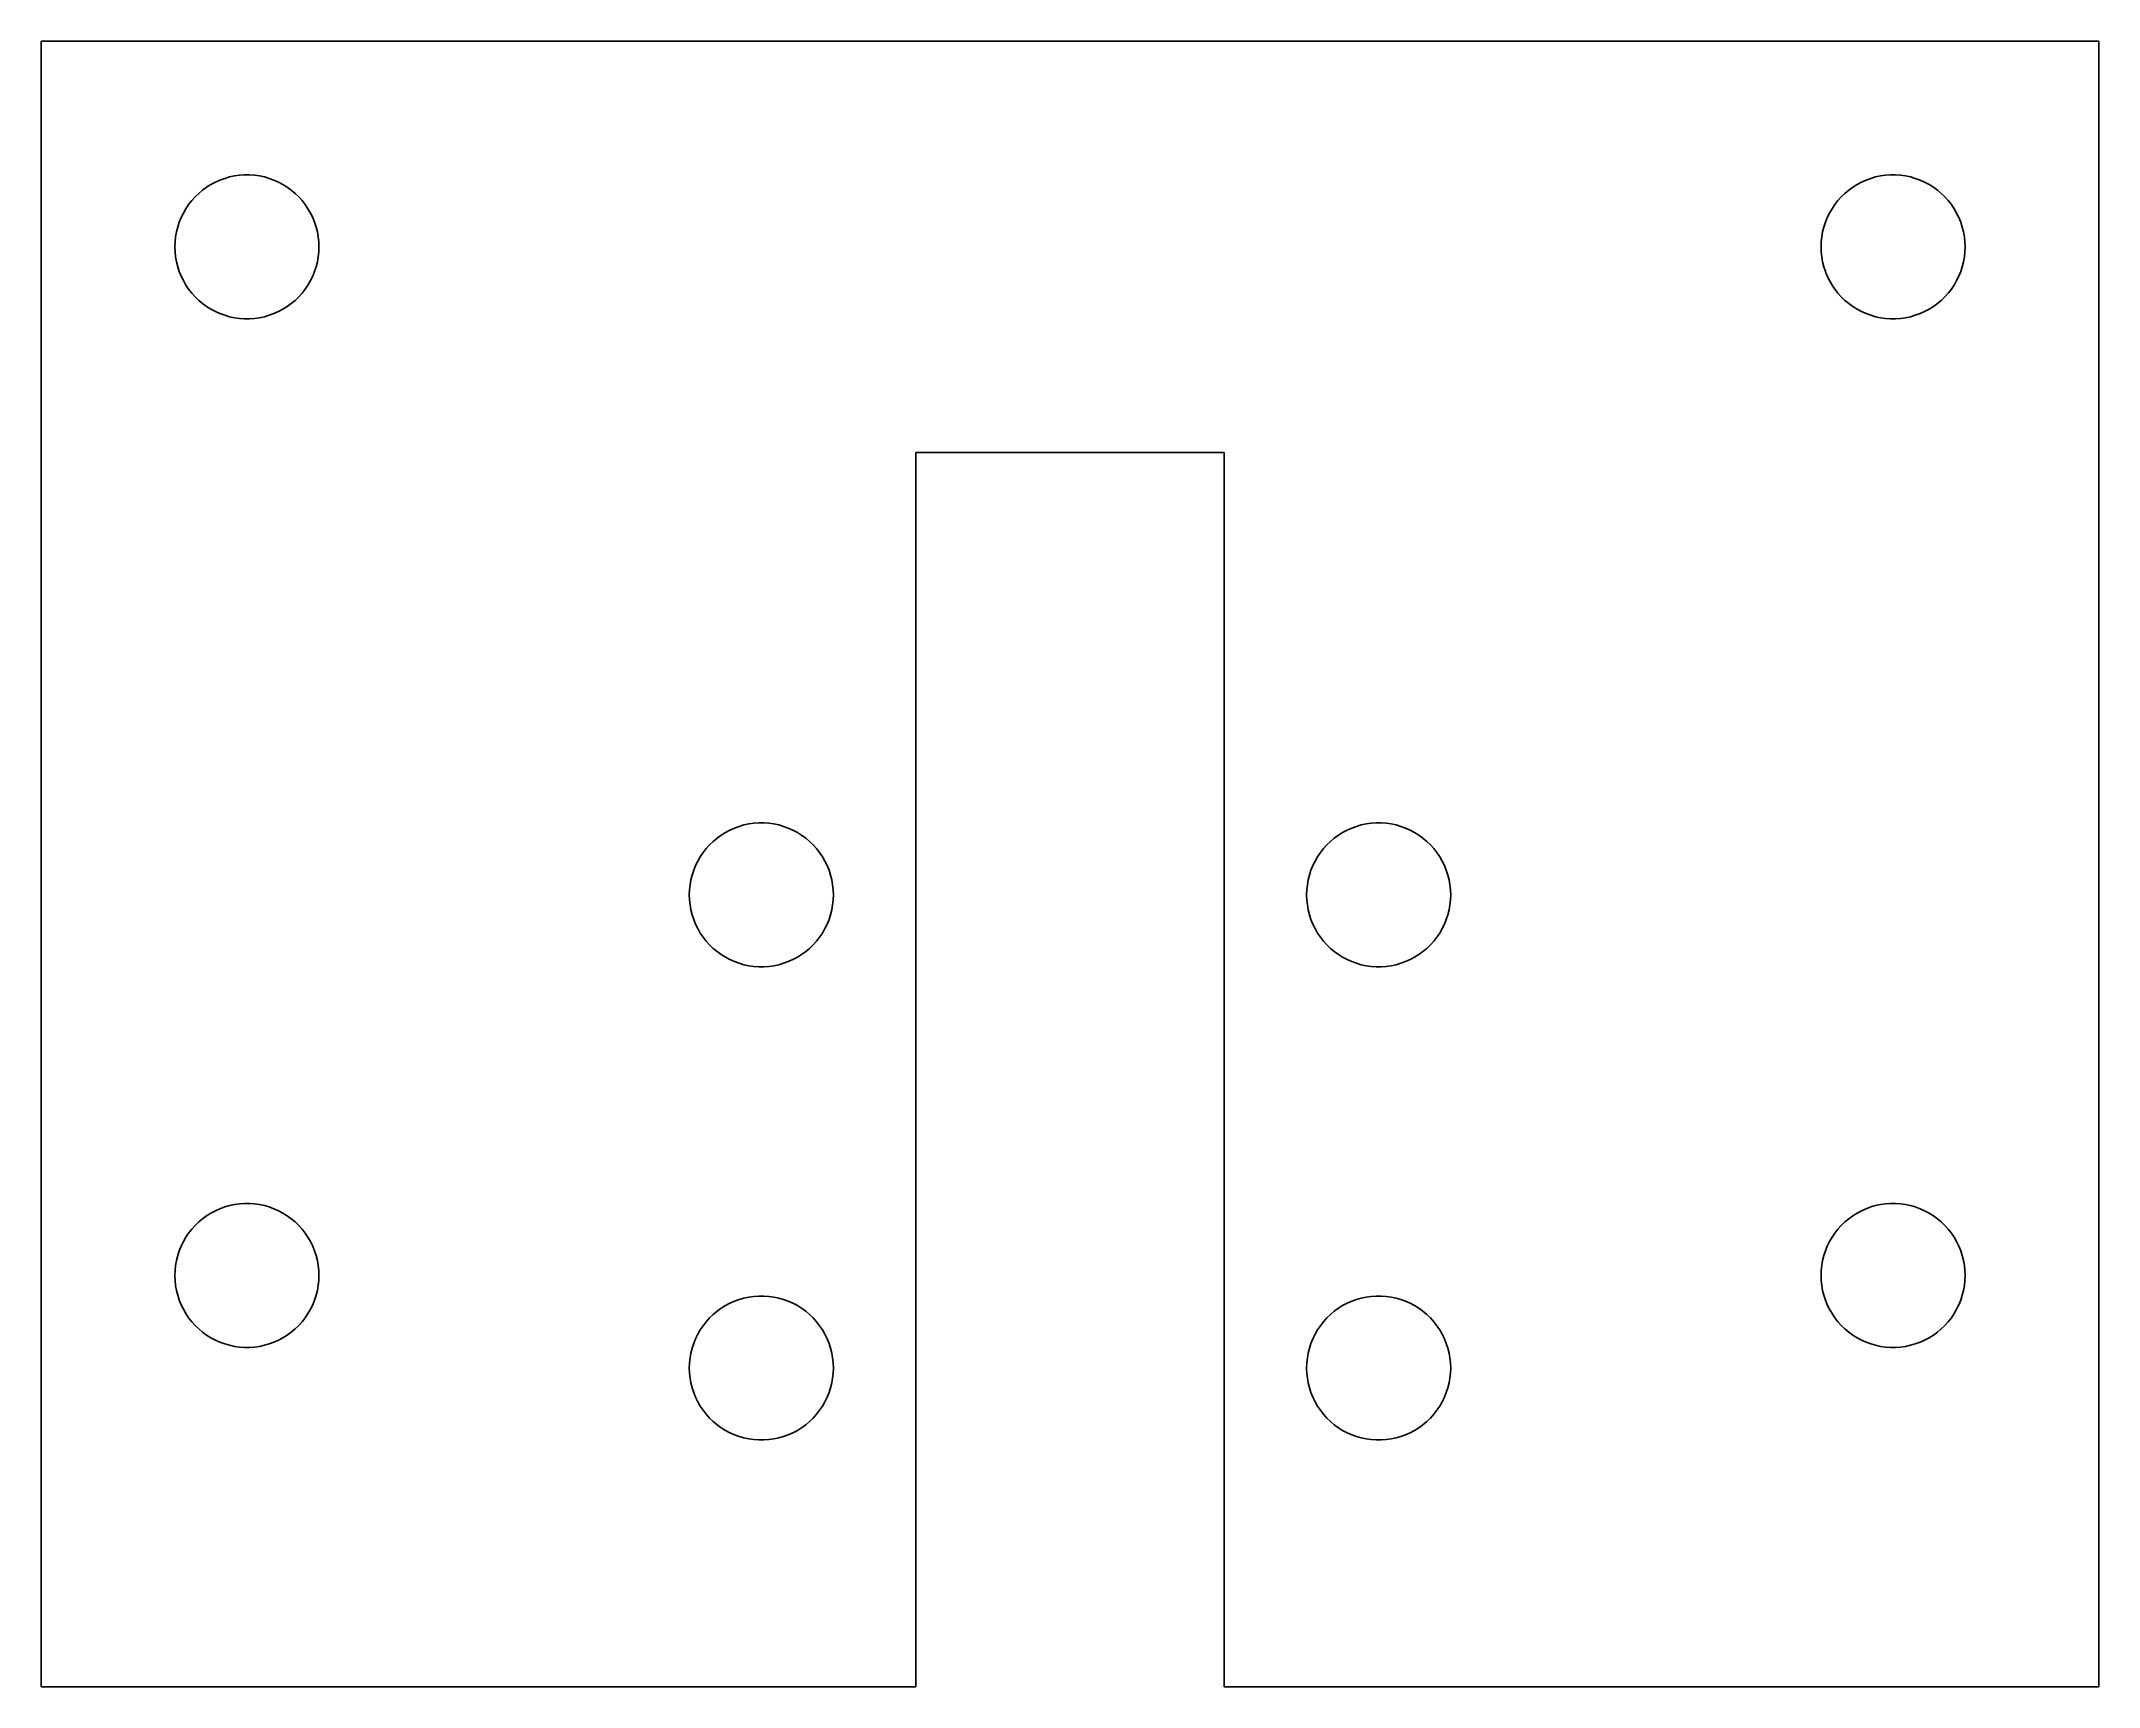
# Model space of a CAD drawing. Header units: metres. Extents: x -50 to 50, y -40 to 40.
import ezdxf

# ---------------------------------------------------------------- set-up
doc = ezdxf.new("R2010")
doc.units = ezdxf.units.M

msp = doc.modelspace()

# ---------------------------------------------------------------- linework, layer by layer
for p, q in [((50, 40), (-50, 40)), ((-50, 40), (-50, -40)), ((50, -40), (50, 40)), ((-41.9572, 32.9016), (-41.75, 33.0311)), ((-41.75, 33.0311), (-41.5343, 33.1458)), ((-41.5343, 33.1458), (-41.3111, 33.2451)), ((-41.3111, 33.2451), (-41.0816, 33.3287)), ((-41.0816, 33.3287), (-40.8467, 33.396)), ((-40.8467, 33.396), (-40.6078, 33.4468)), ((-40.6078, 33.4468), (-40.3658, 33.4808)), ((-40.3658, 33.4808), (-40.1221, 33.4979)), ((-40.1221, 33.4979), (-39.8778, 33.4979)), ((-39.8778, 33.4979), (-39.6341, 33.4808)), ((-39.6341, 33.4808), (-39.3922, 33.4468)), ((-39.3922, 33.4468), (-39.1533, 33.396)), ((-39.1533, 33.396), (-38.9184, 33.3287)), ((-38.9184, 33.3287), (-38.6889, 33.2451)), ((-38.6889, 33.2451), (-38.4657, 33.1458)), ((-38.4657, 33.1458), (-38.25, 33.0311)), ((-38.25, 33.0311), (-38.0428, 32.9016)), ((38.0428, 32.9016), (38.25, 33.0311)), ((38.25, 33.0311), (38.4657, 33.1458)), ((38.4657, 33.1458), (38.6889, 33.2451)), ((38.6889, 33.2451), (38.9184, 33.3287)), ((38.9184, 33.3287), (39.1533, 33.396)), ((39.1533, 33.396), (39.3922, 33.4468)), ((39.3922, 33.4468), (39.6341, 33.4808)), ((39.6341, 33.4808), (39.8778, 33.4979)), ((39.8778, 33.4979), (40.1221, 33.4979)), ((40.1221, 33.4979), (40.3658, 33.4808)), ((40.3658, 33.4808), (40.6078, 33.4468)), ((40.6078, 33.4468), (40.8467, 33.396)), ((40.8467, 33.396), (41.0816, 33.3287)), ((41.0816, 33.3287), (41.3111, 33.2451)), ((41.3111, 33.2451), (41.5343, 33.1458)), ((41.5343, 33.1458), (41.75, 33.0311)), ((41.75, 33.0311), (41.9572, 32.9016)), ((-42.9682, 31.8547), (-42.8316, 32.0572)), ((-42.8316, 32.0572), (-42.6812, 32.2498)), ((-42.6812, 32.2498), (-42.5177, 32.4313)), ((-42.5177, 32.4313), (-42.3419, 32.601)), ((-42.3419, 32.601), (-42.1548, 32.758)), ((-42.1548, 32.758), (-41.9572, 32.9016)), ((-38.0428, 32.9016), (-37.8452, 32.758)), ((-37.8452, 32.758), (-37.658, 32.601)), ((-37.658, 32.601), (-37.4823, 32.4313)), ((-37.4823, 32.4313), (-37.3188, 32.2498)), ((-37.3188, 32.2498), (-37.1684, 32.0572)), ((-37.1684, 32.0572), (-37.0318, 31.8547)), ((37.0318, 31.8547), (37.1684, 32.0572)), ((37.1684, 32.0572), (37.3188, 32.2498)), ((37.3188, 32.2498), (37.4823, 32.4313)), ((37.4823, 32.4313), (37.658, 32.601)), ((37.658, 32.601), (37.8452, 32.758)), ((37.8452, 32.758), (38.0428, 32.9016)), ((41.9572, 32.9016), (42.1548, 32.758)), ((42.1548, 32.758), (42.3419, 32.601)), ((42.3419, 32.601), (42.5177, 32.4313)), ((42.5177, 32.4313), (42.6812, 32.2498)), ((42.6812, 32.2498), (42.8316, 32.0572)), ((42.8316, 32.0572), (42.9682, 31.8547)), ((-43.3644, 30.9647), (-43.2889, 31.1971)), ((-43.2889, 31.1971), (-43.1974, 31.4236)), ((-43.1974, 31.4236), (-43.0903, 31.6431)), ((-43.0903, 31.6431), (-42.9682, 31.8547)), ((-37.0318, 31.8547), (-36.9097, 31.6431)), ((-36.9097, 31.6431), (-36.8026, 31.4236)), ((-36.8026, 31.4236), (-36.7111, 31.1971)), ((-36.7111, 31.1971), (-36.6356, 30.9647)), ((36.6356, 30.9647), (36.7111, 31.1971)), ((36.7111, 31.1971), (36.8026, 31.4236)), ((36.8026, 31.4236), (36.9097, 31.6431)), ((36.9097, 31.6431), (37.0318, 31.8547)), ((42.9682, 31.8547), (43.0903, 31.6431)), ((43.0903, 31.6431), (43.1974, 31.4236)), ((43.1974, 31.4236), (43.2889, 31.1971)), ((43.2889, 31.1971), (43.3644, 30.9647)), ((-43.5, 30), (-43.4915, 30.2441)), ((-43.4915, 29.7558), (-43.5, 30)), ((-43.4915, 30.2441), (-43.4659, 30.4871)), ((-43.4659, 30.4871), (-43.4235, 30.7277)), ((-43.4235, 30.7277), (-43.3644, 30.9647)), ((-36.6356, 30.9647), (-36.5765, 30.7277)), ((-36.5765, 30.7277), (-36.5341, 30.4871)), ((-36.5341, 30.4871), (-36.5085, 30.2441)), ((-36.5085, 30.2441), (-36.5, 30)), ((-36.5, 30), (-36.5085, 29.7558)), ((36.5, 30), (36.5085, 30.2441)), ((36.5085, 29.7558), (36.5, 30)), ((36.5085, 30.2441), (36.5341, 30.4871)), ((36.5341, 30.4871), (36.5765, 30.7277)), ((36.5765, 30.7277), (36.6356, 30.9647)), ((43.3644, 30.9647), (43.4235, 30.7277)), ((43.4235, 30.7277), (43.4659, 30.4871)), ((43.4659, 30.4871), (43.4915, 30.2441)), ((43.4915, 30.2441), (43.5, 30)), ((43.5, 30), (43.4915, 29.7558)), ((-43.4659, 29.5129), (-43.4915, 29.7558)), ((-43.4235, 29.2723), (-43.4659, 29.5129)), ((-43.3644, 29.0353), (-43.4235, 29.2723)), ((-43.2889, 28.8029), (-43.3644, 29.0353)), ((-36.6356, 29.0353), (-36.7111, 28.8029)), ((-36.5765, 29.2723), (-36.6356, 29.0353)), ((-36.5341, 29.5129), (-36.5765, 29.2723)), ((-36.5085, 29.7558), (-36.5341, 29.5129)), ((36.5341, 29.5129), (36.5085, 29.7558)), ((36.5765, 29.2723), (36.5341, 29.5129)), ((36.6356, 29.0353), (36.5765, 29.2723)), ((36.7111, 28.8029), (36.6356, 29.0353)), ((43.3644, 29.0353), (43.2889, 28.8029)), ((43.4235, 29.2723), (43.3644, 29.0353)), ((43.4659, 29.5129), (43.4235, 29.2723)), ((43.4915, 29.7558), (43.4659, 29.5129)), ((-43.1974, 28.5764), (-43.2889, 28.8029)), ((-43.0903, 28.3568), (-43.1974, 28.5764)), ((-42.9682, 28.1453), (-43.0903, 28.3568)), ((-42.8316, 27.9427), (-42.9682, 28.1453)), ((-37.0318, 28.1453), (-37.1684, 27.9427)), ((-36.9097, 28.3568), (-37.0318, 28.1453)), ((-36.8026, 28.5764), (-36.9097, 28.3568)), ((-36.7111, 28.8029), (-36.8026, 28.5764)), ((36.8026, 28.5764), (36.7111, 28.8029)), ((36.9097, 28.3568), (36.8026, 28.5764)), ((37.0318, 28.1453), (36.9097, 28.3568)), ((37.1684, 27.9427), (37.0318, 28.1453)), ((42.9682, 28.1453), (42.8316, 27.9427)), ((43.0903, 28.3568), (42.9682, 28.1453)), ((43.1974, 28.5764), (43.0903, 28.3568)), ((43.2889, 28.8029), (43.1974, 28.5764)), ((-42.6812, 27.7502), (-42.8316, 27.9427)), ((-42.5177, 27.5687), (-42.6812, 27.7502)), ((-42.3419, 27.399), (-42.5177, 27.5687)), ((-42.1548, 27.242), (-42.3419, 27.399)), ((-41.9572, 27.0984), (-42.1548, 27.242)), ((-41.75, 26.9689), (-41.9572, 27.0984)), ((-38.0428, 27.0984), (-38.25, 26.9689)), ((-37.8452, 27.242), (-38.0428, 27.0984)), ((-37.658, 27.399), (-37.8452, 27.242)), ((-37.4823, 27.5687), (-37.658, 27.399)), ((-37.3188, 27.7502), (-37.4823, 27.5687)), ((-37.1684, 27.9427), (-37.3188, 27.7502)), ((37.3188, 27.7502), (37.1684, 27.9427)), ((37.4823, 27.5687), (37.3188, 27.7502)), ((37.658, 27.399), (37.4823, 27.5687)), ((37.8452, 27.242), (37.658, 27.399)), ((38.0428, 27.0984), (37.8452, 27.242)), ((38.25, 26.9689), (38.0428, 27.0984)), ((41.9572, 27.0984), (41.75, 26.9689)), ((42.1548, 27.242), (41.9572, 27.0984)), ((42.3419, 27.399), (42.1548, 27.242)), ((42.5177, 27.5687), (42.3419, 27.399)), ((42.6812, 27.7502), (42.5177, 27.5687)), ((42.8316, 27.9427), (42.6812, 27.7502)), ((-41.5343, 26.8542), (-41.75, 26.9689)), ((-41.3111, 26.7549), (-41.5343, 26.8542)), ((-41.0816, 26.6713), (-41.3111, 26.7549)), ((-40.8467, 26.604), (-41.0816, 26.6713)), ((-40.6078, 26.5532), (-40.8467, 26.604)), ((-40.3658, 26.5192), (-40.6078, 26.5532)), ((-40.1221, 26.5021), (-40.3658, 26.5192)), ((-39.8778, 26.5021), (-40.1221, 26.5021)), ((-39.6341, 26.5192), (-39.8778, 26.5021)), ((-39.3922, 26.5532), (-39.6341, 26.5192)), ((-39.1533, 26.604), (-39.3922, 26.5532)), ((-38.9184, 26.6713), (-39.1533, 26.604)), ((-38.6889, 26.7549), (-38.9184, 26.6713)), ((-38.4657, 26.8542), (-38.6889, 26.7549)), ((-38.25, 26.9689), (-38.4657, 26.8542)), ((38.4657, 26.8542), (38.25, 26.9689)), ((38.6889, 26.7549), (38.4657, 26.8542)), ((38.9184, 26.6713), (38.6889, 26.7549)), ((39.1533, 26.604), (38.9184, 26.6713)), ((39.3922, 26.5532), (39.1533, 26.604)), ((39.6341, 26.5192), (39.3922, 26.5532)), ((39.8778, 26.5021), (39.6341, 26.5192)), ((40.1221, 26.5021), (39.8778, 26.5021)), ((40.3658, 26.5192), (40.1221, 26.5021)), ((40.6078, 26.5532), (40.3658, 26.5192)), ((40.8467, 26.604), (40.6078, 26.5532)), ((41.0816, 26.6713), (40.8467, 26.604)), ((41.3111, 26.7549), (41.0816, 26.6713)), ((41.5343, 26.8542), (41.3111, 26.7549)), ((41.75, 26.9689), (41.5343, 26.8542)), ((-7.5, -40), (-7.5, 20)), ((-7.5, 20), (7.5, 20)), ((7.5, 20), (7.5, -40)), ((-17.5177, 0.93129), (-17.3419, 1.101)), ((-17.3419, 1.101), (-17.1548, 1.25803)), ((-17.1548, 1.25803), (-16.9572, 1.40163)), ((-16.9572, 1.40163), (-16.75, 1.53108)), ((-16.75, 1.53108), (-16.5343, 1.64577)), ((-16.5343, 1.64577), (-16.3111, 1.74513)), ((-16.3111, 1.74513), (-16.0816, 1.82869)), ((-16.0816, 1.82869), (-15.8467, 1.89603)), ((-15.8467, 1.89603), (-15.6078, 1.94682)), ((-15.6078, 1.94682), (-15.3658, 1.98082)), ((-15.3658, 1.98082), (-15.1221, 1.99786)), ((-15.1221, 1.99786), (-14.8778, 1.99786)), ((-14.8778, 1.99786), (-14.6341, 1.98082)), ((-14.6341, 1.98082), (-14.3922, 1.94682)), ((-14.3922, 1.94682), (-14.1533, 1.89603)), ((-14.1533, 1.89603), (-13.9184, 1.82869)), ((-13.9184, 1.82869), (-13.6889, 1.74513)), ((-13.6889, 1.74513), (-13.4657, 1.64577)), ((-13.4657, 1.64577), (-13.25, 1.53108)), ((-13.25, 1.53108), (-13.0428, 1.40163)), ((-13.0428, 1.40163), (-12.8452, 1.25803)), ((-12.8452, 1.25803), (-12.658, 1.101)), ((-12.658, 1.101), (-12.4823, 0.93129)), ((12.4823, 0.93129), (12.658, 1.101)), ((12.658, 1.101), (12.8452, 1.25803)), ((12.8452, 1.25803), (13.0428, 1.40163)), ((13.0428, 1.40163), (13.25, 1.53108)), ((13.25, 1.53108), (13.4657, 1.64577)), ((13.4657, 1.64577), (13.6889, 1.74513)), ((13.6889, 1.74513), (13.9184, 1.82869)), ((13.9184, 1.82869), (14.1533, 1.89603)), ((14.1533, 1.89603), (14.3922, 1.94682)), ((14.3922, 1.94682), (14.6341, 1.98082)), ((14.6341, 1.98082), (14.8778, 1.99786)), ((14.8778, 1.99786), (15.1221, 1.99786)), ((15.1221, 1.99786), (15.3658, 1.98082)), ((15.3658, 1.98082), (15.6078, 1.94682)), ((15.6078, 1.94682), (15.8467, 1.89603)), ((15.8467, 1.89603), (16.0816, 1.82869)), ((16.0816, 1.82869), (16.3111, 1.74513)), ((16.3111, 1.74513), (16.5343, 1.64577)), ((16.5343, 1.64577), (16.75, 1.53108)), ((16.75, 1.53108), (16.9572, 1.40163)), ((16.9572, 1.40163), (17.1548, 1.25803)), ((17.1548, 1.25803), (17.3419, 1.101)), ((17.3419, 1.101), (17.5177, 0.93129)), ((-18.1974, -0.076416), (-18.0903, 0.143143)), ((-18.0903, 0.143143), (-17.9682, 0.354706)), ((-17.9682, 0.354706), (-17.8316, 0.557236)), ((-17.8316, 0.557236), (-17.6812, 0.749756)), ((-17.6812, 0.749756), (-17.5177, 0.93129)), ((-12.4823, 0.93129), (-12.3188, 0.749756)), ((-12.3188, 0.749756), (-12.1684, 0.557236)), ((-12.1684, 0.557236), (-12.0318, 0.354706)), ((-12.0318, 0.354706), (-11.9097, 0.143143)), ((-11.9097, 0.143143), (-11.8026, -0.076416)), ((11.8026, -0.076416), (11.9097, 0.143143)), ((11.9097, 0.143143), (12.0318, 0.354706)), ((12.0318, 0.354706), (12.1684, 0.557236)), ((12.1684, 0.557236), (12.3188, 0.749756)), ((12.3188, 0.749756), (12.4823, 0.93129)), ((17.5177, 0.93129), (17.6812, 0.749756)), ((17.6812, 0.749756), (17.8316, 0.557236)), ((17.8316, 0.557236), (17.9682, 0.354706)), ((17.9682, 0.354706), (18.0903, 0.143143)), ((18.0903, 0.143143), (18.1974, -0.076416)), ((-18.4659, -1.01289), (-18.4235, -0.772308)), ((-18.4235, -0.772308), (-18.3644, -0.535263)), ((-18.3644, -0.535263), (-18.2889, -0.302917)), ((-18.2889, -0.302917), (-18.1974, -0.076416)), ((-11.8026, -0.076416), (-11.7111, -0.302917)), ((-11.7111, -0.302917), (-11.6356, -0.535263)), ((-11.6356, -0.535263), (-11.5765, -0.772308)), ((-11.5765, -0.772308), (-11.5341, -1.01289)), ((11.5341, -1.01289), (11.5765, -0.772308)), ((11.5765, -0.772308), (11.6356, -0.535263)), ((11.6356, -0.535263), (11.7111, -0.302917)), ((11.7111, -0.302917), (11.8026, -0.076416)), ((18.1974, -0.076416), (18.2889, -0.302917)), ((18.2889, -0.302917), (18.3644, -0.535263)), ((18.3644, -0.535263), (18.4235, -0.772308)), ((18.4235, -0.772308), (18.4659, -1.01289)), ((-18.5, -1.49998), (-18.4915, -1.25584)), ((-18.4915, -1.74414), (-18.5, -1.49998)), ((-18.4915, -1.25584), (-18.4659, -1.01289)), ((-18.4659, -1.98709), (-18.4915, -1.74414)), ((-18.4235, -2.22768), (-18.4659, -1.98709)), ((-11.5341, -1.98709), (-11.5765, -2.22768)), ((-11.5341, -1.01289), (-11.5085, -1.25584)), ((-11.5085, -1.74414), (-11.5341, -1.98709)), ((-11.5085, -1.25584), (-11.5, -1.5)), ((-11.5, -1.5), (-11.5085, -1.74414)), ((11.5, -1.49998), (11.5085, -1.25584)), ((11.5085, -1.74414), (11.5, -1.49998)), ((11.5085, -1.25584), (11.5341, -1.01289)), ((11.5341, -1.98709), (11.5085, -1.74414)), ((11.5765, -2.22768), (11.5341, -1.98709)), ((18.4659, -1.98709), (18.4235, -2.22768)), ((18.4659, -1.01289), (18.4915, -1.25584)), ((18.4915, -1.74414), (18.4659, -1.98709)), ((18.4915, -1.25584), (18.5, -1.5)), ((18.5, -1.5), (18.4915, -1.74414)), ((-18.3644, -2.46472), (-18.4235, -2.22768)), ((-18.2889, -2.69707), (-18.3644, -2.46472)), ((-18.1974, -2.92357), (-18.2889, -2.69707)), ((-18.0903, -3.14314), (-18.1974, -2.92357)), ((-11.8026, -2.92357), (-11.9097, -3.14314)), ((-11.7111, -2.69707), (-11.8026, -2.92357)), ((-11.6356, -2.46472), (-11.7111, -2.69707)), ((-11.5765, -2.22768), (-11.6356, -2.46472)), ((11.6356, -2.46472), (11.5765, -2.22768)), ((11.7111, -2.69707), (11.6356, -2.46472)), ((11.8026, -2.92357), (11.7111, -2.69707)), ((11.9097, -3.14314), (11.8026, -2.92357)), ((18.1974, -2.92357), (18.0903, -3.14314)), ((18.2889, -2.69707), (18.1974, -2.92357)), ((18.3644, -2.46472), (18.2889, -2.69707)), ((18.4235, -2.22768), (18.3644, -2.46472)), ((-17.9682, -3.35471), (-18.0903, -3.14314)), ((-17.8316, -3.55724), (-17.9682, -3.35471)), ((-17.6812, -3.74976), (-17.8316, -3.55724)), ((-17.5177, -3.93129), (-17.6812, -3.74976)), ((-17.3419, -4.101), (-17.5177, -3.93129)), ((-12.4823, -3.93129), (-12.658, -4.101)), ((-12.3188, -3.74976), (-12.4823, -3.93129)), ((-12.1684, -3.55724), (-12.3188, -3.74976)), ((-12.0318, -3.35471), (-12.1684, -3.55724)), ((-11.9097, -3.14314), (-12.0318, -3.35471)), ((12.0318, -3.35471), (11.9097, -3.14314)), ((12.1684, -3.55724), (12.0318, -3.35471)), ((12.3188, -3.74976), (12.1684, -3.55724)), ((12.4823, -3.93129), (12.3188, -3.74976)), ((12.658, -4.101), (12.4823, -3.93129)), ((17.5177, -3.93129), (17.3419, -4.101)), ((17.6812, -3.74976), (17.5177, -3.93129)), ((17.8316, -3.55724), (17.6812, -3.74976)), ((17.9682, -3.35471), (17.8316, -3.55724)), ((18.0903, -3.14314), (17.9682, -3.35471)), ((-17.1548, -4.25803), (-17.3419, -4.101)), ((-16.9572, -4.40163), (-17.1548, -4.25803)), ((-16.75, -4.53108), (-16.9572, -4.40163)), ((-16.5343, -4.64577), (-16.75, -4.53108)), ((-16.3111, -4.74513), (-16.5343, -4.64577)), ((-16.0816, -4.82869), (-16.3111, -4.74513)), ((-15.8467, -4.89603), (-16.0816, -4.82869)), ((-15.6078, -4.94682), (-15.8467, -4.89603)), ((-15.3658, -4.98082), (-15.6078, -4.94682)), ((-15.1221, -4.99786), (-15.3658, -4.98082)), ((-14.8778, -4.99786), (-15.1221, -4.99786)), ((-14.6341, -4.98082), (-14.8778, -4.99786)), ((-14.3922, -4.94682), (-14.6341, -4.98082)), ((-14.1533, -4.89603), (-14.3922, -4.94682)), ((-13.9184, -4.82869), (-14.1533, -4.89603)), ((-13.6889, -4.74513), (-13.9184, -4.82869)), ((-13.4657, -4.64577), (-13.6889, -4.74513)), ((-13.25, -4.53108), (-13.4657, -4.64577)), ((-13.0428, -4.40163), (-13.25, -4.53108)), ((-12.8452, -4.25803), (-13.0428, -4.40163)), ((-12.658, -4.101), (-12.8452, -4.25803)), ((12.8452, -4.25803), (12.658, -4.101)), ((13.0428, -4.40163), (12.8452, -4.25803)), ((13.25, -4.53108), (13.0428, -4.40163)), ((13.4657, -4.64577), (13.25, -4.53108)), ((13.6889, -4.74513), (13.4657, -4.64577)), ((13.9184, -4.82869), (13.6889, -4.74513)), ((14.1533, -4.89603), (13.9184, -4.82869)), ((14.3922, -4.94682), (14.1533, -4.89603)), ((14.6341, -4.98082), (14.3922, -4.94682)), ((14.8778, -4.99786), (14.6341, -4.98082)), ((15.1221, -4.99786), (14.8778, -4.99786)), ((15.3658, -4.98082), (15.1221, -4.99786)), ((15.6078, -4.94682), (15.3658, -4.98082)), ((15.8467, -4.89603), (15.6078, -4.94682)), ((16.0816, -4.82869), (15.8467, -4.89603)), ((16.3111, -4.74513), (16.0816, -4.82869)), ((16.5343, -4.64577), (16.3111, -4.74513)), ((16.75, -4.53108), (16.5343, -4.64577)), ((16.9572, -4.40163), (16.75, -4.53108)), ((17.1548, -4.25803), (16.9572, -4.40163)), ((17.3419, -4.101), (17.1548, -4.25803)), ((-41.9572, -17.0984), (-41.75, -16.9689)), ((-41.75, -16.9689), (-41.5343, -16.8542)), ((-41.5343, -16.8542), (-41.3111, -16.7549)), ((-41.3111, -16.7549), (-41.0816, -16.6713)), ((-41.0816, -16.6713), (-40.8467, -16.604)), ((-40.8467, -16.604), (-40.6078, -16.5532)), ((-40.6078, -16.5532), (-40.3658, -16.5192)), ((-40.3658, -16.5192), (-40.1221, -16.5021)), ((-40.1221, -16.5021), (-39.8778, -16.5021)), ((-39.8778, -16.5021), (-39.6341, -16.5192)), ((-39.6341, -16.5192), (-39.3922, -16.5532)), ((-39.3922, -16.5532), (-39.1533, -16.604)), ((-39.1533, -16.604), (-38.9184, -16.6713)), ((-38.9184, -16.6713), (-38.6889, -16.7549)), ((-38.6889, -16.7549), (-38.4657, -16.8542)), ((-38.4657, -16.8542), (-38.25, -16.9689)), ((-38.25, -16.9689), (-38.0428, -17.0984)), ((38.0428, -17.0984), (38.25, -16.9689)), ((38.25, -16.9689), (38.4657, -16.8542)), ((38.4657, -16.8542), (38.6889, -16.7549)), ((38.6889, -16.7549), (38.9184, -16.6713)), ((38.9184, -16.6713), (39.1533, -16.604)), ((39.1533, -16.604), (39.3922, -16.5532)), ((39.3922, -16.5532), (39.6341, -16.5192)), ((39.6341, -16.5192), (39.8778, -16.5021)), ((39.8778, -16.5021), (40.1221, -16.5021)), ((40.1221, -16.5021), (40.3658, -16.5192)), ((40.3658, -16.5192), (40.6078, -16.5532)), ((40.6078, -16.5532), (40.8467, -16.604)), ((40.8467, -16.604), (41.0816, -16.6713)), ((41.0816, -16.6713), (41.3111, -16.7549)), ((41.3111, -16.7549), (41.5343, -16.8542)), ((41.5343, -16.8542), (41.75, -16.9689)), ((41.75, -16.9689), (41.9572, -17.0984)), ((-42.9682, -18.1453), (-42.8316, -17.9427)), ((-42.8316, -17.9427), (-42.6812, -17.7502)), ((-42.6812, -17.7502), (-42.5177, -17.5687)), ((-42.5177, -17.5687), (-42.3419, -17.399)), ((-42.3419, -17.399), (-42.1548, -17.242)), ((-42.1548, -17.242), (-41.9572, -17.0984)), ((-38.0428, -17.0984), (-37.8452, -17.242)), ((-37.8452, -17.242), (-37.658, -17.399)), ((-37.658, -17.399), (-37.4823, -17.5687)), ((-37.4823, -17.5687), (-37.3188, -17.7502)), ((-37.3188, -17.7502), (-37.1684, -17.9427)), ((-37.1684, -17.9427), (-37.0318, -18.1453)), ((37.0318, -18.1453), (37.1684, -17.9427)), ((37.1684, -17.9427), (37.3188, -17.7502)), ((37.3188, -17.7502), (37.4823, -17.5687)), ((37.4823, -17.5687), (37.658, -17.399)), ((37.658, -17.399), (37.8452, -17.242)), ((37.8452, -17.242), (38.0428, -17.0984)), ((41.9572, -17.0984), (42.1548, -17.242)), ((42.1548, -17.242), (42.3419, -17.399)), ((42.3419, -17.399), (42.5177, -17.5687)), ((42.5177, -17.5687), (42.6812, -17.7502)), ((42.6812, -17.7502), (42.8316, -17.9427)), ((42.8316, -17.9427), (42.9682, -18.1453)), ((-43.3644, -19.0353), (-43.2889, -18.8029)), ((-43.2889, -18.8029), (-43.1974, -18.5764)), ((-43.1974, -18.5764), (-43.0903, -18.3568)), ((-43.0903, -18.3568), (-42.9682, -18.1453)), ((-37.0318, -18.1453), (-36.9097, -18.3568)), ((-36.9097, -18.3568), (-36.8026, -18.5764)), ((-36.8026, -18.5764), (-36.7111, -18.8029)), ((-36.7111, -18.8029), (-36.6356, -19.0353)), ((36.6356, -19.0353), (36.7111, -18.8029)), ((36.7111, -18.8029), (36.8026, -18.5764)), ((36.8026, -18.5764), (36.9097, -18.3568)), ((36.9097, -18.3568), (37.0318, -18.1453)), ((42.9682, -18.1453), (43.0903, -18.3568)), ((43.0903, -18.3568), (43.1974, -18.5764)), ((43.1974, -18.5764), (43.2889, -18.8029)), ((43.2889, -18.8029), (43.3644, -19.0353)), ((-43.5, -20), (-43.4915, -19.7558)), ((-43.4915, -20.2441), (-43.5, -20)), ((-43.4915, -19.7558), (-43.4659, -19.5129)), ((-43.4659, -19.5129), (-43.4235, -19.2723)), ((-43.4235, -19.2723), (-43.3644, -19.0353)), ((-36.6356, -19.0353), (-36.5765, -19.2723)), ((-36.5765, -19.2723), (-36.5341, -19.5129)), ((-36.5341, -19.5129), (-36.5085, -19.7558)), ((-36.5085, -19.7558), (-36.5, -20)), ((-36.5, -20), (-36.5085, -20.2441)), ((36.5, -20), (36.5085, -19.7558)), ((36.5085, -20.2441), (36.5, -20)), ((36.5085, -19.7558), (36.5341, -19.5129)), ((36.5341, -19.5129), (36.5765, -19.2723)), ((36.5765, -19.2723), (36.6356, -19.0353)), ((43.3644, -19.0353), (43.4235, -19.2723)), ((43.4235, -19.2723), (43.4659, -19.5129)), ((43.4659, -19.5129), (43.4915, -19.7558)), ((43.4915, -19.7558), (43.5, -20)), ((43.5, -20), (43.4915, -20.2441)), ((-43.4659, -20.4871), (-43.4915, -20.2441)), ((-43.4235, -20.7277), (-43.4659, -20.4871)), ((-43.3644, -20.9647), (-43.4235, -20.7277)), ((-43.2889, -21.1971), (-43.3644, -20.9647)), ((-36.6356, -20.9647), (-36.7111, -21.1971)), ((-36.5765, -20.7277), (-36.6356, -20.9647)), ((-36.5341, -20.4871), (-36.5765, -20.7277)), ((-36.5085, -20.2441), (-36.5341, -20.4871)), ((36.5341, -20.4871), (36.5085, -20.2441)), ((36.5765, -20.7277), (36.5341, -20.4871)), ((36.6356, -20.9647), (36.5765, -20.7277)), ((36.7111, -21.1971), (36.6356, -20.9647)), ((43.3644, -20.9647), (43.2889, -21.1971)), ((43.4235, -20.7277), (43.3644, -20.9647)), ((43.4659, -20.4871), (43.4235, -20.7277)), ((43.4915, -20.2441), (43.4659, -20.4871)), ((-43.1974, -21.4236), (-43.2889, -21.1971)), ((-43.0903, -21.6431), (-43.1974, -21.4236)), ((-42.9682, -21.8547), (-43.0903, -21.6431)), ((-42.8316, -22.0572), (-42.9682, -21.8547)), ((-37.0318, -21.8547), (-37.1684, -22.0572)), ((-36.9097, -21.6431), (-37.0318, -21.8547)), ((-36.8026, -21.4236), (-36.9097, -21.6431)), ((-36.7111, -21.1971), (-36.8026, -21.4236)), ((-17.5177, -22.0687), (-17.3419, -21.899)), ((-17.3419, -21.899), (-17.1548, -21.742)), ((-17.1548, -21.742), (-16.9572, -21.5984)), ((-16.9572, -21.5984), (-16.75, -21.4689)), ((-16.75, -21.4689), (-16.5343, -21.3542)), ((-16.5343, -21.3542), (-16.3111, -21.2549)), ((-16.3111, -21.2549), (-16.0816, -21.1713)), ((-16.0816, -21.1713), (-15.8467, -21.104)), ((-15.8467, -21.104), (-15.6078, -21.0532)), ((-15.6078, -21.0532), (-15.3658, -21.0192)), ((-15.3658, -21.0192), (-15.1221, -21.0021)), ((-15.1221, -21.0021), (-14.8778, -21.0021)), ((-14.8778, -21.0021), (-14.6341, -21.0192)), ((-14.6341, -21.0192), (-14.3922, -21.0532)), ((-14.3922, -21.0532), (-14.1533, -21.104)), ((-14.1533, -21.104), (-13.9184, -21.1713)), ((-13.9184, -21.1713), (-13.6889, -21.2549)), ((-13.6889, -21.2549), (-13.4657, -21.3542)), ((-13.4657, -21.3542), (-13.25, -21.4689)), ((-13.25, -21.4689), (-13.0428, -21.5984)), ((-13.0428, -21.5984), (-12.8452, -21.742)), ((-12.8452, -21.742), (-12.658, -21.899)), ((-12.658, -21.899), (-12.4823, -22.0687)), ((12.4823, -22.0687), (12.658, -21.899)), ((12.658, -21.899), (12.8452, -21.742)), ((12.8452, -21.742), (13.0428, -21.5984)), ((13.0428, -21.5984), (13.25, -21.4689)), ((13.25, -21.4689), (13.4657, -21.3542)), ((13.4657, -21.3542), (13.6889, -21.2549)), ((13.6889, -21.2549), (13.9184, -21.1713)), ((13.9184, -21.1713), (14.1533, -21.104)), ((14.1533, -21.104), (14.3922, -21.0532)), ((14.3922, -21.0532), (14.6341, -21.0192)), ((14.6341, -21.0192), (14.8778, -21.0021)), ((14.8778, -21.0021), (15.1221, -21.0021)), ((15.1221, -21.0021), (15.3658, -21.0192)), ((15.3658, -21.0192), (15.6078, -21.0532)), ((15.6078, -21.0532), (15.8467, -21.104)), ((15.8467, -21.104), (16.0816, -21.1713)), ((16.0816, -21.1713), (16.3111, -21.2549)), ((16.3111, -21.2549), (16.5343, -21.3542)), ((16.5343, -21.3542), (16.75, -21.4689)), ((16.75, -21.4689), (16.9572, -21.5984)), ((16.9572, -21.5984), (17.1548, -21.742)), ((17.1548, -21.742), (17.3419, -21.899)), ((17.3419, -21.899), (17.5177, -22.0687)), ((36.8026, -21.4236), (36.7111, -21.1971)), ((36.9097, -21.6431), (36.8026, -21.4236)), ((37.0318, -21.8547), (36.9097, -21.6431)), ((37.1684, -22.0572), (37.0318, -21.8547)), ((42.9682, -21.8547), (42.8316, -22.0572)), ((43.0903, -21.6431), (42.9682, -21.8547)), ((43.1974, -21.4236), (43.0903, -21.6431)), ((43.2889, -21.1971), (43.1974, -21.4236)), ((-42.6812, -22.2498), (-42.8316, -22.0572)), ((-42.5177, -22.4313), (-42.6812, -22.2498)), ((-42.3419, -22.601), (-42.5177, -22.4313)), ((-42.1548, -22.758), (-42.3419, -22.601)), ((-41.9572, -22.9016), (-42.1548, -22.758)), ((-41.75, -23.0311), (-41.9572, -22.9016)), ((-38.0428, -22.9016), (-38.25, -23.0311)), ((-37.8452, -22.758), (-38.0428, -22.9016)), ((-37.658, -22.601), (-37.8452, -22.758)), ((-37.4823, -22.4313), (-37.658, -22.601)), ((-37.3188, -22.2498), (-37.4823, -22.4313)), ((-37.1684, -22.0572), (-37.3188, -22.2498)), ((-18.1974, -23.0764), (-18.0903, -22.8568)), ((-18.0903, -22.8568), (-17.9682, -22.6453)), ((-17.9682, -22.6453), (-17.8316, -22.4427)), ((-17.8316, -22.4427), (-17.6812, -22.2502)), ((-17.6812, -22.2502), (-17.5177, -22.0687)), ((-12.4823, -22.0687), (-12.3188, -22.2502)), ((-12.3188, -22.2502), (-12.1684, -22.4427)), ((-12.1684, -22.4427), (-12.0318, -22.6453)), ((-12.0318, -22.6453), (-11.9097, -22.8568)), ((-11.9097, -22.8568), (-11.8026, -23.0764)), ((11.8026, -23.0764), (11.9097, -22.8568)), ((11.9097, -22.8568), (12.0318, -22.6453)), ((12.0318, -22.6453), (12.1684, -22.4427)), ((12.1684, -22.4427), (12.3188, -22.2502)), ((12.3188, -22.2502), (12.4823, -22.0687)), ((17.5177, -22.0687), (17.6812, -22.2502)), ((17.6812, -22.2502), (17.8316, -22.4427)), ((17.8316, -22.4427), (17.9682, -22.6453)), ((17.9682, -22.6453), (18.0903, -22.8568)), ((18.0903, -22.8568), (18.1974, -23.0764)), ((37.3188, -22.2498), (37.1684, -22.0572)), ((37.4823, -22.4313), (37.3188, -22.2498)), ((37.658, -22.601), (37.4823, -22.4313)), ((37.8452, -22.758), (37.658, -22.601)), ((38.0428, -22.9016), (37.8452, -22.758)), ((38.25, -23.0311), (38.0428, -22.9016)), ((41.9572, -22.9016), (41.75, -23.0311)), ((42.1548, -22.758), (41.9572, -22.9016)), ((42.3419, -22.601), (42.1548, -22.758)), ((42.5177, -22.4313), (42.3419, -22.601)), ((42.6812, -22.2498), (42.5177, -22.4313)), ((42.8316, -22.0572), (42.6812, -22.2498)), ((-41.5343, -23.1458), (-41.75, -23.0311)), ((-41.3111, -23.2451), (-41.5343, -23.1458)), ((-41.0816, -23.3287), (-41.3111, -23.2451)), ((-40.8467, -23.396), (-41.0816, -23.3287)), ((-40.6078, -23.4468), (-40.8467, -23.396)), ((-40.3658, -23.4808), (-40.6078, -23.4468)), ((-40.1221, -23.4979), (-40.3658, -23.4808)), ((-39.8778, -23.4979), (-40.1221, -23.4979)), ((-39.6341, -23.4808), (-39.8778, -23.4979)), ((-39.3922, -23.4468), (-39.6341, -23.4808)), ((-39.1533, -23.396), (-39.3922, -23.4468)), ((-38.9184, -23.3287), (-39.1533, -23.396)), ((-38.6889, -23.2451), (-38.9184, -23.3287)), ((-38.4657, -23.1458), (-38.6889, -23.2451)), ((-38.25, -23.0311), (-38.4657, -23.1458)), ((-18.4659, -24.0129), (-18.4235, -23.7723)), ((-18.4235, -23.7723), (-18.3644, -23.5353)), ((-18.3644, -23.5353), (-18.2889, -23.3029)), ((-18.2889, -23.3029), (-18.1974, -23.0764)), ((-11.8026, -23.0764), (-11.7111, -23.3029)), ((-11.7111, -23.3029), (-11.6356, -23.5353)), ((-11.6356, -23.5353), (-11.5765, -23.7723)), ((-11.5765, -23.7723), (-11.5341, -24.0129)), ((11.5341, -24.0129), (11.5765, -23.7723)), ((11.5765, -23.7723), (11.6356, -23.5353)), ((11.6356, -23.5353), (11.7111, -23.3029)), ((11.7111, -23.3029), (11.8026, -23.0764)), ((18.1974, -23.0764), (18.2889, -23.3029)), ((18.2889, -23.3029), (18.3644, -23.5353)), ((18.3644, -23.5353), (18.4235, -23.7723)), ((18.4235, -23.7723), (18.4659, -24.0129)), ((38.4657, -23.1458), (38.25, -23.0311)), ((38.6889, -23.2451), (38.4657, -23.1458)), ((38.9184, -23.3287), (38.6889, -23.2451)), ((39.1533, -23.396), (38.9184, -23.3287)), ((39.3922, -23.4468), (39.1533, -23.396)), ((39.6341, -23.4808), (39.3922, -23.4468)), ((39.8778, -23.4979), (39.6341, -23.4808)), ((40.1221, -23.4979), (39.8778, -23.4979)), ((40.3658, -23.4808), (40.1221, -23.4979)), ((40.6078, -23.4468), (40.3658, -23.4808)), ((40.8467, -23.396), (40.6078, -23.4468)), ((41.0816, -23.3287), (40.8467, -23.396)), ((41.3111, -23.2451), (41.0816, -23.3287)), ((41.5343, -23.1458), (41.3111, -23.2451)), ((41.75, -23.0311), (41.5343, -23.1458)), ((-18.5, -24.5), (-18.4915, -24.2558)), ((-18.4915, -24.7441), (-18.5, -24.5)), ((-18.4915, -24.2558), (-18.4659, -24.0129)), ((-18.4659, -24.9871), (-18.4915, -24.7441)), ((-18.4235, -25.2277), (-18.4659, -24.9871)), ((-11.5341, -24.9871), (-11.5765, -25.2277)), ((-11.5341, -24.0129), (-11.5085, -24.2558)), ((-11.5085, -24.7441), (-11.5341, -24.9871)), ((-11.5085, -24.2558), (-11.5, -24.5)), ((-11.5, -24.5), (-11.5085, -24.7441)), ((11.5, -24.5), (11.5085, -24.2558)), ((11.5085, -24.7441), (11.5, -24.5)), ((11.5085, -24.2558), (11.5341, -24.0129)), ((11.5341, -24.9871), (11.5085, -24.7441)), ((11.5765, -25.2277), (11.5341, -24.9871)), ((18.4659, -24.9871), (18.4235, -25.2277)), ((18.4659, -24.0129), (18.4915, -24.2558)), ((18.4915, -24.7441), (18.4659, -24.9871)), ((18.4915, -24.2558), (18.5, -24.5)), ((18.5, -24.5), (18.4915, -24.7441)), ((-18.3644, -25.4647), (-18.4235, -25.2277)), ((-18.2889, -25.6971), (-18.3644, -25.4647)), ((-18.1974, -25.9236), (-18.2889, -25.6971)), ((-18.0903, -26.1431), (-18.1974, -25.9236)), ((-11.8026, -25.9236), (-11.9097, -26.1431)), ((-11.7111, -25.6971), (-11.8026, -25.9236)), ((-11.6356, -25.4647), (-11.7111, -25.6971)), ((-11.5765, -25.2277), (-11.6356, -25.4647)), ((11.6356, -25.4647), (11.5765, -25.2277)), ((11.7111, -25.6971), (11.6356, -25.4647)), ((11.8026, -25.9236), (11.7111, -25.6971)), ((11.9097, -26.1431), (11.8026, -25.9236)), ((18.1974, -25.9236), (18.0903, -26.1431)), ((18.2889, -25.6971), (18.1974, -25.9236)), ((18.3644, -25.4647), (18.2889, -25.6971)), ((18.4235, -25.2277), (18.3644, -25.4647)), ((-17.9682, -26.3547), (-18.0903, -26.1431)), ((-17.8316, -26.5572), (-17.9682, -26.3547)), ((-17.6812, -26.7498), (-17.8316, -26.5572)), ((-17.5177, -26.9313), (-17.6812, -26.7498)), ((-17.3419, -27.101), (-17.5177, -26.9313)), ((-12.4823, -26.9313), (-12.658, -27.101)), ((-12.3188, -26.7498), (-12.4823, -26.9313)), ((-12.1684, -26.5572), (-12.3188, -26.7498)), ((-12.0318, -26.3547), (-12.1684, -26.5572)), ((-11.9097, -26.1431), (-12.0318, -26.3547)), ((12.0318, -26.3547), (11.9097, -26.1431)), ((12.1684, -26.5572), (12.0318, -26.3547)), ((12.3188, -26.7498), (12.1684, -26.5572)), ((12.4823, -26.9313), (12.3188, -26.7498)), ((12.658, -27.101), (12.4823, -26.9313)), ((17.5177, -26.9313), (17.3419, -27.101)), ((17.6812, -26.7498), (17.5177, -26.9313)), ((17.8316, -26.5572), (17.6812, -26.7498)), ((17.9682, -26.3547), (17.8316, -26.5572)), ((18.0903, -26.1431), (17.9682, -26.3547)), ((-17.1548, -27.258), (-17.3419, -27.101)), ((-16.9572, -27.4016), (-17.1548, -27.258)), ((-16.75, -27.5311), (-16.9572, -27.4016)), ((-16.5343, -27.6458), (-16.75, -27.5311)), ((-16.3111, -27.7451), (-16.5343, -27.6458)), ((-16.0816, -27.8287), (-16.3111, -27.7451)), ((-15.8467, -27.896), (-16.0816, -27.8287)), ((-15.6078, -27.9468), (-15.8467, -27.896)), ((-15.3658, -27.9808), (-15.6078, -27.9468)), ((-15.1221, -27.9979), (-15.3658, -27.9808)), ((-14.8778, -27.9979), (-15.1221, -27.9979)), ((-14.6341, -27.9808), (-14.8778, -27.9979)), ((-14.3922, -27.9468), (-14.6341, -27.9808)), ((-14.1533, -27.896), (-14.3922, -27.9468)), ((-13.9184, -27.8287), (-14.1533, -27.896)), ((-13.6889, -27.7451), (-13.9184, -27.8287)), ((-13.4657, -27.6458), (-13.6889, -27.7451)), ((-13.25, -27.5311), (-13.4657, -27.6458)), ((-13.0428, -27.4016), (-13.25, -27.5311)), ((-12.8452, -27.258), (-13.0428, -27.4016)), ((-12.658, -27.101), (-12.8452, -27.258)), ((12.8452, -27.258), (12.658, -27.101)), ((13.0428, -27.4016), (12.8452, -27.258)), ((13.25, -27.5311), (13.0428, -27.4016)), ((13.4657, -27.6458), (13.25, -27.5311)), ((13.6889, -27.7451), (13.4657, -27.6458)), ((13.9184, -27.8287), (13.6889, -27.7451)), ((14.1533, -27.896), (13.9184, -27.8287)), ((14.3922, -27.9468), (14.1533, -27.896)), ((14.6341, -27.9808), (14.3922, -27.9468)), ((14.8778, -27.9979), (14.6341, -27.9808)), ((15.1221, -27.9979), (14.8778, -27.9979)), ((15.3658, -27.9808), (15.1221, -27.9979)), ((15.6078, -27.9468), (15.3658, -27.9808)), ((15.8467, -27.896), (15.6078, -27.9468)), ((16.0816, -27.8287), (15.8467, -27.896)), ((16.3111, -27.7451), (16.0816, -27.8287)), ((16.5343, -27.6458), (16.3111, -27.7451)), ((16.75, -27.5311), (16.5343, -27.6458)), ((16.9572, -27.4016), (16.75, -27.5311)), ((17.1548, -27.258), (16.9572, -27.4016)), ((17.3419, -27.101), (17.1548, -27.258)), ((-50, -40), (-7.5, -40)), ((7.5, -40), (50, -40))]:
    msp.add_line(p, q)

doc.saveas('drawing.dxf')
